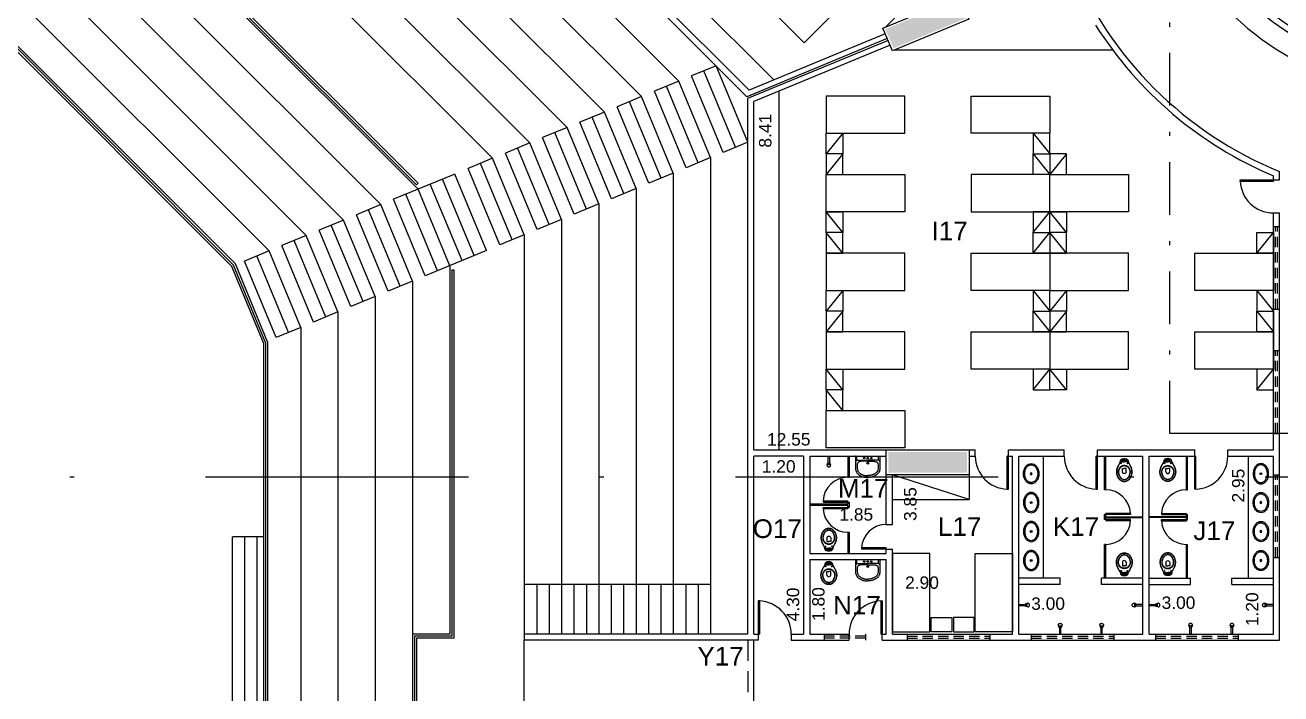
# Model space of a CAD drawing. Extents: x 652 to 872, y -56 to 210.
# Drawn here: x 798.1 to 828.44, y 135.78 to 151.94 of the extents above; entities that cross this region are included whole.
import ezdxf

# ---------------------------------------------------------------- set-up
doc = ezdxf.new("R2010")
doc.units = 0
doc.header["$LTSCALE"] = 2
doc.header["$PDMODE"] = 3
doc.linetypes.add('DASHDOT2', pattern=[12.7, 6.35, -3.175, 0, -3.175])
doc.linetypes.add('HIDDEN', pattern=[0.375, 0.25, -0.125])
doc.layers.get('0').update_dxf_attribs({"linetype": 'CONTINUOUS'})
doc.layers.get('DEFPOINTS').update_dxf_attribs({"linetype": 'CONTINUOUS'})
for name, color, linetype in [('ARQUIBANCADA-ARY', 2, 'CONTINUOUS'), ('DIVISÓRIAS-ARY', 2, 'CONTINUOUS'), ('ESQUADRIA-ALTA-ARY', 7, 'HIDDEN'), ('ESQUADRIA-ARY', 2, 'CONTINUOUS'), ('HACHURAS-ARY', 9, 'CONTINUOUS'), ('INDIC-CORTE-TBS', 4, 'DASHDOT2'), ('L_DECA', 7, 'CONTINUOUS'), ('MOBILIÁRIO-ARY', 7, 'CONTINUOUS'), ('PAREDE-ALTA-ARY', 1, 'CONTINUOUS'), ('PAREDE-BAIXA-ARY', 2, 'CONTINUOUS'), ('PEÇAS-SANIT-ARY', 7, 'CONTINUOUS'), ('PILARES-PRINC-ARY', 5, 'CONTINUOUS'), ('PROJ-COBERTURA-ARY', 7, 'DASHDOT2'), ('RAMPA-INT-ARY', 7, 'CONTINUOUS'), ('RAMPA-PROJ-ARY', 7, 'HIDDEN'), ('TEXTO-PB-COR-ARY', 12, 'CONTINUOUS'), ('TEXTO-PB-COTAS-ARY', 12, 'CONTINUOUS')]:
    doc.layers.add(name, color=color, linetype=linetype)
doc.styles.add('ARIAL', font='arial.ttf', dxfattribs={"height": 0.5})
doc.styles.add('SEM_ESCALA', font='arial.ttf')
doc.dimstyles.new('DIMTIC100-ARY', dxfattribs={"dimtxt": 0.3, "dimasz": 0.12, "dimexe": 0.1, "dimexo": 0.15, "dimgap": 0.1, "dimtad": 1, "dimjust": 1, "dimtoh": 1, "dimrnd": 0.01, "dimzin": 0, "dimdsep": 46, "dimtxsty": 'SEM_ESCALA', "dimblk1": 'NONE', "dimblk2": 'NONE', "dimsah": 1, "dimcen": -0.1, "dimdle": 0.06, "dimse1": 1, "dimse2": 1, "dimsd1": 1, "dimsd2": 1, "dimclrd": 1, "dimclre": 1, "dimclrt": 2, "dimadec": 0, "dimazin": 0, "dimtfac": 1, "dimtix": 1, "dimtmove": 2, "dimatfit": 3, "dimldrblk": 'NONE', "dimfxl": 1, "dimtolj": 1, "dimtzin": 0, "dimarcsym": 0})

# ---------------------------------------------------------------- blocks, each defined once
blk = doc.blocks.new('DUO04')
at = {"layer": 'L_DECA'}
blk.add_line((-27.8, 0), (27.8, 0), dxfattribs=at)
at = {"layer": 'L_DECA', "color": 1}
for p, q in [((-26.5, -9.9), (-26.5, 0)), ((26.5, -9.9), (26.5, 0)), ((-26.5, -9.9), (0, -9.9)), ((26.5, -9.9), (0, -9.9))]:
    blk.add_line(p, q, dxfattribs=at)
at = {"layer": 'L_DECA', "color": 7}
for points in [[(-27.8, 0), (-27.8, 0), (-28.5, -0.1), (-29.1, -0.3), (-29.4, -0.8), (-29.5, -1.4), (-29.5, -23.9)], [(27.8, 0), (27.8, 0), (28.5, -0.1), (29.1, -0.3), (29.4, -0.8), (29.5, -1.4), (29.5, -23.9)], [(-29.5, -23.9), (-29.5, -29.7), (-29.5, -29.7), (-29.4, -32.1), (-28.9, -34.4), (-28.2, -36.5), (-27.2, -38.6), (-26.1, -40.5), (-24.7, -42.2), (-23.1, -43.8), (-21.3, -45.2), (-21.3, -45.2), (-20.2, -45.9), (-19.1, -46.6), (-18, -47.2), (-16.9, -47.9), (-15.7, -48.4), (-14.5, -49), (-13.3, -49.4), (-12.1, -49.9), (-10.8, -50.3), (-9.5, -50.5), (-8.2, -50.9), (-6.7, -51.1), (-4.8, -51.4), (-2.9, -51.5), (-1.4, -51.5), (0, -51.5)], [(29.5, -23.9), (29.5, -29.7), (29.5, -29.7), (29.4, -32.1), (28.9, -34.4), (28.2, -36.5), (27.2, -38.6), (26.1, -40.5), (24.7, -42.2), (23.1, -43.8), (21.3, -45.2), (21.3, -45.2), (20.2, -45.9), (19.1, -46.6), (18, -47.2), (16.9, -47.9), (15.7, -48.4), (14.5, -49), (13.3, -49.4), (12.1, -49.9), (10.8, -50.3), (9.5, -50.5), (8.2, -50.9), (6.7, -51.1), (4.8, -51.4), (2.9, -51.5), (1.4, -51.5), (0, -51.5)]]:
    blk.add_lwpolyline(points, dxfattribs=at)
at = {"layer": 'L_DECA', "color": 1}
for points in [[(-26.5, -9.9), (-26.9, -10), (-27.5, -10.1), (-28, -10.6), (-28.4, -11.2), (-28.7, -11.9), (-29, -12.7), (-29.2, -13.7), (-29.4, -15), (-29.5, -16.8)], [(0, -12.4), (0, -12.4), (-0.8, -12.4), (-1.4, -12.4), (-1.1, -12.4), (-1.8, -12.4), (-2.5, -12.4), (-3.3, -12.4), (-3.9, -12.4), (-4.7, -12.4), (-7.9, -12.4), (-8.6, -12.4), (-9.3, -12.4), (-10, -12.4), (-10.7, -12.4), (-11.4, -12.4), (-12, -12.4), (-12.7, -12.4), (-12.7, -12.4), (-13.7, -12.4), (-14.7, -12.5), (-15.8, -12.6), (-16.8, -12.8), (-17.8, -13), (-18.8, -13.2), (-19.8, -13.5), (-20.8, -13.7), (-20.8, -13.7), (-21.7, -14.1), (-22.6, -14.7), (-23.3, -15.4), (-23.9, -16.1), (-24.5, -17), (-24.8, -18), (-25.1, -19), (-25.2, -20), (-25.2, -20), (-25.2, -21.8), (-25.2, -23.1), (-25.2, -23.9)], [(-25.2, -23.9), (-25.2, -27.3), (-25.2, -29.6), (-25.2, -29.6), (-25, -31.4), (-24.8, -33.1), (-24.2, -34.8), (-23.5, -36.3), (-22.6, -37.8), (-21.6, -39.1), (-20.4, -40.4), (-19.1, -41.4), (-19.1, -41.4), (-18.1, -42.1), (-17.1, -42.7), (-16.2, -43.3), (-15.2, -43.9), (-14.1, -44.4), (-13, -44.8), (-11.9, -45.3), (-10.8, -45.7), (-9.7, -46.1), (-8.6, -46.4), (-6.7, -46.8), (-5.2, -47), (-3.3, -47.2), (-2.1, -47.2), (-1, -47.2), (0, -47.2)], [(0, -12.4), (0, -12.4), (0.8, -12.4), (1.4, -12.4), (1.1, -12.4), (1.8, -12.4), (2.5, -12.4), (3.3, -12.4), (3.9, -12.4), (4.7, -12.4), (7.9, -12.4), (8.6, -12.4), (9.3, -12.4), (10, -12.4), (10.7, -12.4), (11.4, -12.4), (12, -12.4), (12.7, -12.4), (12.7, -12.4), (13.7, -12.4), (14.7, -12.5), (15.8, -12.6), (16.8, -12.8), (17.8, -13), (18.8, -13.2), (19.8, -13.5), (20.8, -13.7), (20.8, -13.7), (21.7, -14.1), (22.6, -14.7), (23.3, -15.4), (23.9, -16.1), (24.5, -17), (24.8, -18), (25.1, -19), (25.2, -20), (25.2, -20), (25.2, -21.8), (25.2, -23.1), (25.2, -23.9)], [(25.2, -23.9), (25.2, -27.3), (25.2, -29.6), (25.2, -29.6), (25, -31.4), (24.8, -33.1), (24.2, -34.8), (23.5, -36.3), (22.6, -37.8), (21.6, -39.1), (20.4, -40.4), (19.1, -41.4), (19.1, -41.4), (18.1, -42.1), (17.1, -42.7), (16.2, -43.3), (15.2, -43.9), (14.1, -44.4), (13, -44.8), (11.9, -45.3), (10.8, -45.7), (9.7, -46.1), (8.6, -46.4), (6.7, -46.8), (5.2, -47), (3.3, -47.2), (2.1, -47.2), (1, -47.2), (0, -47.2)], [(26.5, -9.9), (26.9, -10), (27.5, -10.1), (28, -10.6), (28.4, -11.2), (28.7, -11.9), (29, -12.7), (29.2, -13.7), (29.4, -15), (29.5, -16.8)]]:
    blk.add_lwpolyline(points, dxfattribs=at)
for centre, radius in [((-8.5, -4.9), 1.75), ((0, -17), 2.25), ((0, -4.9), 1.75), ((0, -17), 0.981), ((8.5, -4.9), 1.75)]:
    blk.add_circle(centre, radius, dxfattribs=at)
blk = doc.blocks.new('CUB01')
at = {"layer": 'L_DECA'}
blk.add_lwpolyline([(-24.5, -18.7, 0.124977), (-22.8, -25.6, 0.105809), (-17.3, -31.9, 0.086634), (-9.6, -35.9, 0.076682), (0, -37.4, 0.076682), (9.6, -35.9, 0.086634), (17.3, -31.9, 0.105809), (22.8, -25.6, 0.124977), (24.5, -18.7, 0.124977), (22.8, -11.8, 0.105809), (17.3, -5.5, 0.086634), (9.6, -1.5, 0.076682), (0, 0, 0.076682), (-9.6, -1.5, 0.086634), (-17.3, -5.5, 0.105809), (-22.8, -11.8, 0.124977)], format="xyb", close=True, dxfattribs=at)
at = {"layer": 'L_DECA', "color": 1}
blk.add_lwpolyline([(0.1, -2.9, 0.074123), (-8.3, -4.1, 0.084852), (-15, -7.5, 0.106323), (-19.8, -12.9, 0.128843), (-21.3, -18.6, 0.128843), (-19.8, -24.4, 0.106323), (-15, -29.8, 0.084852), (-8.3, -33.1, 0.074123), (0.1, -34.4, 0.074123), (8.6, -33.1, 0.084852), (15.3, -29.8, 0.106323), (20, -24.4, 0.128843), (21.5, -18.6, 0.128843), (20, -12.9, 0.106323), (15.3, -7.5, 0.084852), (8.6, -4.1, 0.074123)], format="xyb", close=True, dxfattribs=at)
for radius in [2.25, 1.06]:
    blk.add_circle((0.1, -18.7), radius, dxfattribs=at)
blk = doc.blocks.new('CHUVEIRO')
at = {"layer": 'PEÇAS-SANIT-ARY'}
for p, q in [((-0.029, 0.168), (-0.043, 0.208)), ((-0.015, 0.17), (0.015, 0.17)), ((-0.015, 0), (-0.015, 0.17)), ((0.015, 0), (-0.015, 0)), ((0.015, 0.17), (0.015, 0)), ((0.043, 0.207), (0.03, 0.175))]:
    blk.add_line(p, q, dxfattribs=at)
for points in [[(0.045, 0.22, 0.109452), (0.042, 0.235, 0.102376), (0.032, 0.248, 0.093737), (0.017, 0.257, 0.088426), (0, 0.26, 0.088426), (-0.017, 0.257, 0.093737), (-0.032, 0.248, 0.102376), (-0.042, 0.235, 0.109452), (-0.045, 0.22, 0.085068), (-0.043, 0.208, 0.102376)], [(0.015, 0.153, 0.061293), (0.021, 0.157, 0.104065), (0.028, 0.166, 0.115836), (0.03, 0.175, 0.115836), (0.028, 0.184, 0.104065), (0.021, 0.193, 0.09084), (0.012, 0.198, 0.083285), (0, 0.2, 0.083285), (-0.012, 0.198, 0.09084), (-0.021, 0.193, 0.104065), (-0.028, 0.184, 0.115836), (-0.03, 0.175, 0.115836), (-0.028, 0.166, 0.104065), (-0.021, 0.157, 0.061293), (-0.015, 0.153, 0.083285)], [(0.043, 0.207, 0.093692), (0.045, 0.22, 0.109452)]]:
    blk.add_lwpolyline(points, format="xyb", dxfattribs=at)
blk = doc.blocks.new('RAV10')
at = {"layer": 'L_DECA'}
blk.add_lwpolyline([(4.6, -12.9), (8.2, -12.9), (8.2, -12.9), (8.7, -13), (9.2, -13.2), (9.6, -13.5), (9.9, -14), (10.1, -14.3), (10.1, -14.3), (10.1, -14.3), (10.1, -14.3), (10.1, -14.3), (10.1, -14.3), (12.2, -18), (12.2, -18), (12.5, -18.6), (12.8, -19.1), (13.1, -19.6), (13.3, -20.1), (13.3, -20.1), (13.6, -20.6), (13.9, -21.1), (14.2, -21.5), (14.5, -22.1), (14.7, -22.6), (15, -23.1), (15.3, -23.6), (15.5, -24.1), (15.5, -24.1), (15.9, -24.8), (16.3, -25.6), (16.6, -26.3), (16.9, -27), (17.2, -27.8), (17.5, -28.6), (17.8, -29.4), (18, -30.2), (18, -30.2), (18.3, -31.4), (18.6, -32.6), (18.8, -33.9), (19, -35.2), (19.1, -36.4), (19.1, -37.7), (19.1, -39), (19, -40.3), (19, -40.3), (18.8, -41.6), (18.6, -42.9), (18.2, -44.2), (17.9, -45.5), (17.4, -46.8), (16.9, -48), (16.4, -49.3), (15.8, -50.4), (15.8, -50.4), (15.2, -51.4), (14.6, -52.3), (13.9, -53.1), (13.3, -53.9), (12.5, -54.8), (11.7, -55.5), (10.9, -56.3), (10.1, -57), (10.1, -57), (9, -57.8), (7.9, -58.5), (6.6, -59.1), (5.4, -59.6), (4.1, -60), (2.8, -60.3), (1.4, -60.4), (0, -60.5), (0, -60.5), (-1.4, -60.4), (-2.7, -60.3), (-4, -60), (-5.3, -59.6), (-6.6, -59.1), (-7.8, -58.5), (-9, -57.8), (-10.1, -57), (-10.1, -57), (-10.9, -56.3), (-11.7, -55.5), (-12.5, -54.8), (-13.2, -53.9), (-13.9, -53.1), (-14.5, -52.3), (-15.1, -51.4), (-15.7, -50.4), (-15.7, -50.4), (-16.3, -49.3), (-16.9, -48), (-17.4, -46.8), (-17.8, -45.5), (-18.2, -44.2), (-18.5, -42.9), (-18.7, -41.6), (-19, -40.3), (-19, -40.3), (-19, -39), (-19, -37.7), (-19, -36.4), (-18.9, -35.2), (-18.7, -33.9), (-18.5, -32.6), (-18.2, -31.4), (-17.9, -30.2), (-17.9, -30.2), (-17.7, -29.4), (-17.4, -28.6), (-17.1, -27.8), (-16.9, -27), (-16.6, -26.3), (-16.2, -25.6), (-15.8, -24.8), (-15.5, -24.1), (-15.5, -24.1), (-15.2, -23.6), (-15, -23.1), (-14.7, -22.6), (-14.4, -22.1), (-14.2, -21.5), (-13.9, -21.1), (-13.6, -20.6), (-13.3, -20.1), (-13.3, -20.1), (-13.1, -19.6), (-12.8, -19.1), (-12.4, -18.6), (-12.1, -18), (-10.1, -14.3), (-10.1, -14.3), (-10.1, -14.3), (-10.1, -14.3), (-10.1, -14.3), (-10.1, -14.3), (-9.8, -14), (-9.8, -14), (-9.6, -13.5), (-9.1, -13.2), (-8.6, -13), (-8.1, -12.9), (-4.5, -12.9)], dxfattribs=at)
at = {"layer": 'L_DECA', "color": 1}
for points in [[(12.2, -18), (13.3, -20.1), (13.3, -20.1), (13.6, -20.6), (13.8, -21.1), (14.1, -21.5), (14.3, -22.1), (14.5, -22.6), (14.7, -23.1), (15, -23.6), (15.2, -24.1), (15.2, -24.1), (15.5, -24.8), (15.9, -25.6), (16.2, -26.3), (16.6, -27.1), (16.9, -27.8), (17.1, -28.5), (17.4, -29.4), (17.6, -30.2), (17.6, -30.2), (17.9, -31.4), (18.1, -32.6), (18.3, -33.9), (18.5, -35.2), (18.5, -36.4), (18.5, -37.7), (18.5, -39), (18.4, -40.3), (18.4, -40.3), (18.2, -41.6), (17.9, -42.9), (17.6, -44.2), (17.2, -45.5), (16.7, -46.8), (16.2, -48), (15.6, -49.3), (15, -50.4), (15, -50.4), (14.4, -51.2), (13.9, -52), (13.3, -52.8), (12.8, -53.5), (12.2, -54.2), (11.5, -54.9), (10.9, -55.5), (10.1, -56.2), (10.1, -56.2), (9, -57.1), (7.9, -57.8), (6.6, -58.4), (5.4, -58.9), (4.1, -59.3), (2.8, -59.6), (1.4, -59.8), (0, -59.8), (0, -59.8), (-1.4, -59.8), (-2.7, -59.6), (-4.1, -59.3), (-5.3, -58.9), (-6.6, -58.4), (-7.8, -57.8), (-9, -57.1), (-10.1, -56.2), (-10.1, -56.2), (-10.8, -55.5), (-11.5, -54.9), (-12.1, -54.2), (-12.7, -53.5), (-13.3, -52.8), (-13.9, -52), (-14.4, -51.2), (-14.9, -50.4), (-14.9, -50.4), (-15.5, -49.3), (-16.1, -48), (-16.6, -46.8), (-17.1, -45.5), (-17.5, -44.2), (-17.9, -42.9), (-18.1, -41.6), (-18.3, -40.3), (-18.3, -40.3), (-18.4, -39.1), (-18.5, -37.7), (-18.5, -36.4), (-18.4, -35.2), (-18.2, -33.9), (-18, -32.6), (-17.8, -31.4), (-17.5, -30.2), (-17.5, -30.2), (-17.3, -29.4), (-17, -28.6), (-16.8, -27.8), (-16.5, -27.1), (-16.2, -26.3), (-15.8, -25.6), (-15.5, -24.8), (-15.2, -24.1), (-15.2, -24.1), (-15, -23.6), (-14.7, -23.1), (-14.5, -22.6), (-14.2, -22.1), (-14, -21.5), (-13.7, -21.1), (-13.5, -20.6), (-13.2, -20.1), (-12.1, -18)], [(-12.9, -30.2), (-12.9, -30.2), (-12.4, -29.3), (-11.9, -28.4), (-11.2, -27.7), (-10.6, -26.9), (-9.9, -26.2), (-9.2, -25.6), (-8.4, -25), (-7.5, -24.4), (-6.7, -23.9), (-5.8, -23.5), (-4.9, -23.1), (-3.9, -22.8), (-3, -22.6), (-2, -22.4), (-1, -22.3), (0, -22.2), (0, -22.2), (1, -22.3), (2, -22.4), (3, -22.6), (4, -22.8), (5, -23.1), (5.8, -23.5), (6.8, -23.9), (7.6, -24.4), (8.5, -25), (9.3, -25.6), (10, -26.2), (10.6, -26.9), (11.3, -27.7), (12, -28.4), (12.5, -29.3), (13, -30.2), (13, -30.2), (13.6, -31.3), (14, -32.6), (14.3, -33.8), (14.6, -35.1), (14.7, -36.4), (14.7, -37.7), (14.7, -39), (14.4, -40.3), (14.4, -40.3), (14.2, -41.6), (13.8, -42.9), (13.4, -44.2), (12.9, -45.5), (12.4, -46.8), (11.7, -48), (11.1, -49.3), (10.4, -50.4), (10.4, -50.4), (9.4, -51.7), (8.4, -52.8), (7.2, -53.8), (5.9, -54.6), (4.5, -55.2), (3.1, -55.8), (1.5, -56.1), (0, -56.2), (0, -56.2), (-1.5, -56.1), (-3.1, -55.8), (-4.4, -55.2), (-5.8, -54.6), (-7.1, -53.8), (-8.3, -52.8), (-9.3, -51.7), (-10.3, -50.4), (-10.3, -50.4), (-11, -49.3), (-11.7, -48), (-12.3, -46.8), (-12.8, -45.5), (-13.3, -44.2), (-13.7, -42.9), (-14.1, -41.6), (-14.4, -40.3), (-14.4, -40.3), (-14.6, -39), (-14.7, -37.7), (-14.6, -36.4), (-14.5, -35.1), (-14.2, -33.8), (-13.9, -32.6), (-13.5, -31.3), (-12.9, -30.2)], [(-12, -30.2), (-12, -30.2), (-11.5, -29.4), (-11, -28.6), (-10.4, -27.9), (-9.8, -27.2), (-9.1, -26.7), (-8.5, -26.1), (-7.7, -25.5), (-6.9, -25), (-6.1, -24.6), (-5.3, -24.2), (-4.5, -23.9), (-3.6, -23.6), (-2.8, -23.4), (-1.8, -23.2), (-0.9, -23.2), (0, -23.1), (0, -23.1), (0.9, -23.2), (1.9, -23.2), (2.8, -23.4), (3.6, -23.6), (4.5, -23.9), (5.4, -24.2), (6.2, -24.6), (7, -25), (7.7, -25.5), (8.5, -26.1), (9.2, -26.7), (9.8, -27.2), (10.4, -27.9), (11, -28.6), (11.5, -29.4), (12, -30.2), (12, -30.2), (12.7, -31.3), (13.2, -32.6), (13.6, -33.8), (13.9, -35), (14.1, -36.4), (14.1, -37.7), (14.1, -39), (13.9, -40.3), (13.9, -40.3), (13.6, -41.7), (13.2, -43), (12.8, -44.3), (12.3, -45.5), (11.7, -46.9), (11.1, -48.1), (10.4, -49.3), (9.6, -50.4), (9.6, -50.4), (8.8, -51.6), (7.8, -52.6), (6.7, -53.5), (5.5, -54.2), (4.2, -54.8), (2.8, -55.3), (1.5, -55.5), (0, -55.7), (0, -55.7), (-1.5, -55.5), (-2.8, -55.3), (-4.2, -54.8), (-5.4, -54.2), (-6.6, -53.5), (-7.7, -52.6), (-8.7, -51.6), (-9.6, -50.4), (-9.6, -50.4), (-10.3, -49.3), (-11, -48.1), (-11.7, -46.9), (-12.2, -45.5), (-12.7, -44.3), (-13.1, -43), (-13.5, -41.7), (-13.8, -40.3), (-13.8, -40.3), (-14, -39), (-14.1, -37.7), (-14, -36.4), (-13.9, -35), (-13.6, -33.8), (-13.2, -32.6), (-12.7, -31.3), (-12, -30.2)], [(-7.7, -9.4), (-8.1, -10.1), (-8.5, -10.8), (-8.6, -11.4), (-8.8, -12.2), (-8.8, -13.1)], [(-5.1, -12.9), (-5.1, -9.7), (-5.1, -7.8), (-5.1, -7.8), (-5.2, -7.6), (-5.3, -7.5), (-5.5, -7.4), (-5.9, -7.6), (-5.9, -7.6), (-6.4, -8), (-7.1, -8.6), (-7.7, -9.4)], [(5.1, -9.3), (5, -8.9), (4.6, -8.3), (3.9, -7.8), (3.1, -7.7), (0, -7.7), (-3.1, -7.7), (-3.1, -7.7), (-3.9, -7.8), (-4.5, -8.3), (-5, -8.9), (-5.1, -9.7)], [(4.6, -12.9), (4.6, -12.9), (4.2, -12.9), (3.9, -12.6), (3.6, -12.4), (3.6, -12), (3.6, -10.7), (3.6, -10.7), (3.6, -10.5), (3.6, -10.4), (3.7, -10.2), (3.9, -10.1), (3.9, -10.1), (3.9, -9.9), (3.9, -9.7), (3.8, -9.5), (3.6, -9.4), (0, -9.4), (-3.5, -9.4), (-3.5, -9.4), (-3.7, -9.5), (-3.9, -9.7), (-3.9, -9.9), (-3.8, -10.1), (-3.8, -10.1), (-3.6, -10.2), (-3.6, -10.4), (-3.5, -10.5), (-3.5, -10.7), (-3.5, -12), (-3.5, -12), (-3.6, -12.4), (-3.8, -12.6), (-4.1, -12.9), (-4.5, -12.9)], [(-4.5, -37), (-4.5, -29), (0, -29)], [(3.7, -10.3), (0, -10.3), (-3.6, -10.3)], [(4.6, -37), (4.6, -29), (0, -29)], [(5.1, -12.9), (5.1, -9.7), (5.1, -7.8), (5.1, -7.8), (5.2, -7.6), (5.3, -7.5), (5.5, -7.4), (5.9, -7.6), (5.9, -7.6), (6.4, -8), (7.1, -8.6), (7.7, -9.4)], [(7.7, -9.4), (8.1, -10.1), (8.5, -10.8), (8.6, -11.4), (8.8, -12.2), (8.8, -13.1)]]:
    blk.add_lwpolyline(points, dxfattribs=at)
at = {"layer": 'L_DECA', "color": 7}
for points in [[(10.1, -14.3), (10.1, -14.3), (10.1, -14.3), (10.1, -14.3), (10.1, -14.3), (10.1, -14.3), (9.6, -11.3), (9.6, -11.3), (9.3, -10.2), (8.9, -9.3), (8.3, -8.5), (7.7, -7.7), (6.9, -7), (6.1, -6.5), (5.1, -6.2), (4.1, -5.9), (4.1, -5.9), (3.6, -5.8), (3.1, -5.7), (2.6, -5.6), (2, -5.6), (1.5, -5.6), (1, -5.5), (0.5, -5.5), (0, -5.5), (0, -5.5), (-0.5, -5.5), (-1, -5.5), (-1.5, -5.6), (-2, -5.6), (-2.5, -5.6), (-3, -5.7), (-3.5, -5.8), (-4, -5.9), (-4, -5.9), (-5, -6.2), (-6, -6.5), (-6.9, -7), (-7.6, -7.7), (-8.2, -8.5), (-8.8, -9.3), (-9.3, -10.2), (-9.6, -11.3), (-10, -14.3), (-10, -14.3), (-10, -14.3), (-10, -14.3), (-10, -14.3), (-10.1, -14.3)], [(-4.5, -12.9), (0, -12.9)], [(4.6, -12.9), (0, -12.9)]]:
    blk.add_lwpolyline(points, dxfattribs=at)
at = {"layer": 'L_DECA', "color": 1}
for centre in [(-7.6, -17), (7.6, -17)]:
    blk.add_circle(centre, 0.672, dxfattribs=at)
blk.add_arc((0, -37), 4.56, 180, 0, dxfattribs=at)
blk = doc.blocks.new('*D142')
at = {"layer": 'DEFPOINTS', "color": 0, "linetype": 'ByBlock', "ltscale": 0.5}
for p in [(828.407, 138.808), (828.407, 138.427), (830.907, 138.427)]:
    blk.add_point(p, dxfattribs=at)
at = {"color": 2, "linetype": 'ByBlock', "ltscale": 0.5, "insert": (830.195, 139.061), "char_height": 0.3, "attachment_point": 5, "style": 'SEM_ESCALA'}
blk.add_mtext('\\A1;2.50', dxfattribs=at)
blk = doc.blocks.new('_NONE')
at = {"color": 0, "linetype": 'ByBlock', "ltscale": 0.5}
blk.add_circle((0, 0), 0.25, dxfattribs=at)
blk = doc.blocks.new('*D148')
at = {"layer": 'DEFPOINTS', "color": 0, "linetype": 'ByBlock', "ltscale": 0.5}
for p in [(827.859, 137.077), (828.407, 137.077), (828.407, 132.077)]:
    blk.add_point(p, dxfattribs=at)
at = {"color": 2, "linetype": 'ByBlock', "ltscale": 0.5, "insert": (827.606, 132.786), "char_height": 0.3, "attachment_point": 5, "rotation": 90, "style": 'SEM_ESCALA'}
blk.add_mtext('\\A1;5.00', dxfattribs=at)
blk = doc.blocks.new('*D162')
at = {"layer": 'DEFPOINTS', "color": 0, "linetype": 'ByBlock', "ltscale": 0.5}
for p in [(815.707, 141.527), (816.907, 141.527), (816.907, 141.023)]:
    blk.add_point(p, dxfattribs=at)
at = {"color": 2, "linetype": 'ByBlock', "ltscale": 0.5, "insert": (816.307, 141.276), "char_height": 0.3, "attachment_point": 5, "style": 'SEM_ESCALA'}
blk.add_mtext('\\A1;1.20', dxfattribs=at)
blk = doc.blocks.new('*D163')
at = {"layer": 'DEFPOINTS', "color": 0, "linetype": 'ByBlock', "ltscale": 0.5}
for p in [(816.907, 141.527), (816.907, 141.527), (816.907, 137.227)]:
    blk.add_point(p, dxfattribs=at)
at = {"color": 2, "linetype": 'ByBlock', "ltscale": 0.5, "insert": (816.654, 137.942), "char_height": 0.3, "attachment_point": 5, "rotation": 90, "style": 'SEM_ESCALA'}
blk.add_mtext('\\A1;4.30', dxfattribs=at)
blk = doc.blocks.new('*D164')
at = {"layer": 'DEFPOINTS', "color": 0, "linetype": 'ByBlock', "ltscale": 0.5}
for p in [(817.057, 139.027), (817.522, 139.027), (817.057, 137.227)]:
    blk.add_point(p, dxfattribs=at)
at = {"color": 2, "linetype": 'ByBlock', "ltscale": 0.5, "insert": (817.268, 137.952), "char_height": 0.3, "attachment_point": 5, "rotation": 90, "style": 'SEM_ESCALA'}
blk.add_mtext('\\A1;1.80', dxfattribs=at)
blk = doc.blocks.new('*D165')
at = {"layer": 'DEFPOINTS', "color": 0, "linetype": 'ByBlock', "ltscale": 0.5}
for p in [(817.057, 139.877), (817.057, 139.862), (818.907, 139.877)]:
    blk.add_point(p, dxfattribs=at)
at = {"color": 2, "linetype": 'ByBlock', "ltscale": 0.5, "insert": (818.181, 140.115), "char_height": 0.3, "attachment_point": 5, "style": 'SEM_ESCALA'}
blk.add_mtext('\\A1;1.85', dxfattribs=at)
blk = doc.blocks.new('*D166')
at = {"layer": 'DEFPOINTS', "color": 0, "linetype": 'ByBlock', "ltscale": 0.5}
for p in [(819.057, 139.877), (821.957, 139.877), (821.957, 138.215)]:
    blk.add_point(p, dxfattribs=at)
at = {"color": 2, "linetype": 'ByBlock', "ltscale": 0.5, "insert": (819.769, 138.468), "char_height": 0.3, "attachment_point": 5, "style": 'SEM_ESCALA'}
blk.add_mtext('\\A1;2.90', dxfattribs=at)
blk = doc.blocks.new('*D167')
at = {"layer": 'DEFPOINTS', "color": 0, "linetype": 'ByBlock', "ltscale": 0.5}
for p in [(820.907, 141.077), (819.74, 137.227), (821.957, 137.227)]:
    blk.add_point(p, dxfattribs=at)
at = {"color": 2, "linetype": 'ByBlock', "ltscale": 0.5, "insert": (819.487, 140.367), "char_height": 0.3, "attachment_point": 5, "rotation": 90, "style": 'SEM_ESCALA'}
blk.add_mtext('\\A1;3.85', dxfattribs=at)
blk = doc.blocks.new('*D168')
at = {"layer": 'DEFPOINTS', "color": 0, "linetype": 'ByBlock', "ltscale": 0.5}
for p in [(825.107, 137.708), (822.107, 137.227), (825.107, 137.227)]:
    blk.add_point(p, dxfattribs=at)
at = {"color": 2, "linetype": 'ByBlock', "ltscale": 0.5, "insert": (822.816, 137.961), "char_height": 0.3, "attachment_point": 5, "style": 'SEM_ESCALA'}
blk.add_mtext('\\A1;3.00', dxfattribs=at)
blk = doc.blocks.new('*D169')
at = {"layer": 'DEFPOINTS', "color": 0, "linetype": 'ByBlock', "ltscale": 0.5}
for p in [(828.257, 137.867), (825.257, 137.227), (828.257, 137.227)]:
    blk.add_point(p, dxfattribs=at)
at = {"color": 2, "linetype": 'ByBlock', "ltscale": 0.5, "insert": (825.966, 137.983), "char_height": 0.3, "attachment_point": 5, "style": 'SEM_ESCALA'}
blk.add_mtext('\\A1;3.00', dxfattribs=at)
blk = doc.blocks.new('*D170')
at = {"layer": 'DEFPOINTS', "color": 0, "linetype": 'ByBlock', "ltscale": 0.5}
for p in [(827.157, 141.527), (827.257, 138.577), (827.665, 138.577)]:
    blk.add_point(p, dxfattribs=at)
at = {"color": 2, "linetype": 'ByBlock', "ltscale": 0.5, "insert": (827.411, 140.814), "char_height": 0.3, "attachment_point": 5, "rotation": 90, "style": 'SEM_ESCALA'}
blk.add_mtext('\\A1;2.95', dxfattribs=at)
blk = doc.blocks.new('*D171')
at = {"layer": 'DEFPOINTS', "color": 0, "linetype": 'ByBlock', "ltscale": 0.5}
for p in [(827.257, 138.427), (828, 137.227), (828.257, 137.227)]:
    blk.add_point(p, dxfattribs=at)
at = {"color": 2, "linetype": 'ByBlock', "ltscale": 0.5, "insert": (827.747, 137.827), "char_height": 0.3, "attachment_point": 5, "rotation": 90, "style": 'SEM_ESCALA'}
blk.add_mtext('\\A1;1.20', dxfattribs=at)
blk = doc.blocks.new('*D172')
at = {"layer": 'DEFPOINTS', "color": 0, "linetype": 'ByBlock', "ltscale": 0.5}
for p in [(815.707, 141.677), (828.257, 141.677), (828.257, 141.677)]:
    blk.add_point(p, dxfattribs=at)
at = {"color": 2, "linetype": 'ByBlock', "ltscale": 0.5, "insert": (816.55, 141.93), "char_height": 0.3, "attachment_point": 5, "style": 'SEM_ESCALA'}
blk.add_mtext('\\A1;12.55', dxfattribs=at)
blk = doc.blocks.new('*D173')
at = {"layer": 'DEFPOINTS', "color": 0, "linetype": 'ByBlock', "ltscale": 0.5}
for p in [(815.707, 150.092), (815.707, 141.677), (816.236, 141.677)]:
    blk.add_point(p, dxfattribs=at)
at = {"color": 2, "linetype": 'ByBlock', "ltscale": 0.5, "insert": (815.983, 149.388), "char_height": 0.3, "attachment_point": 5, "rotation": 90, "style": 'SEM_ESCALA'}
blk.add_mtext('\\A1;8.41', dxfattribs=at)

msp = doc.modelspace()

# ---------------------------------------------------------------- hatches: boundary and pattern name
at = {"layer": 'HACHURAS-ARY', "ltscale": 0.5}
for points in [[(820.836, 152.108), (820.644, 152.57), (818.889, 151.843), (819.08, 151.381)], [(820.857, 141.627), (818.957, 141.627), (818.957, 141.127), (820.857, 141.127)]]:
    msp.add_hatch(color=256, dxfattribs=at).paths.add_polyline_path(points)

# ---------------------------------------------------------------- linework, layer by layer
at = {"layer": 'ARQUIBANCADA-ARY'}
for p, q in [((790.513, 162.512), (805.795, 147.23)), ((790.141, 161.612), (804.895, 146.858)), ((789.768, 160.712), (803.995, 146.485)), ((789.395, 159.812), (803.095, 146.112)), ((805.756, 158.725), (813.895, 150.586)), ((805.119, 158.089), (812.995, 150.213)), ((804.483, 157.452), (812.095, 149.84)), ((803.846, 156.816), (811.195, 149.467)), ((803.21, 156.179), (810.295, 149.094)), ((802.574, 155.543), (809.395, 148.722)), ((801.301, 154.27), (807.595, 147.976)), ((800.664, 153.634), (806.695, 147.603)), ((814.795, 150.958), (814.204, 150.714)), ((815.265, 148.988), (814.499, 150.836)), ((815.56, 149.111), (814.795, 150.958)), ((813.895, 150.586), (813.304, 150.341)), ((814.66, 148.738), (813.895, 150.586)), ((814.969, 148.866), (814.204, 150.714)), ((812.995, 150.213), (812.404, 149.968)), ((813.76, 148.365), (812.995, 150.213)), ((814.069, 148.493), (813.304, 150.341)), ((814.365, 148.615), (813.599, 150.463)), ((813.169, 148.12), (812.404, 149.968)), ((813.465, 148.243), (812.699, 150.09)), ((812.095, 149.84), (811.504, 149.595)), ((812.269, 147.747), (811.504, 149.595)), ((812.565, 147.87), (811.799, 149.718)), ((812.86, 147.992), (812.095, 149.84)), ((811.195, 149.467), (810.604, 149.222)), ((811.665, 147.497), (810.899, 149.345)), ((811.96, 147.619), (811.195, 149.467)), ((810.295, 149.094), (809.704, 148.85)), ((810.765, 147.124), (809.999, 148.972)), ((811.06, 147.247), (810.295, 149.094)), ((811.369, 147.375), (810.604, 149.222)), ((815.56, 149.111), (814.969, 148.866)), ((809.395, 148.722), (808.804, 148.477)), ((810.16, 146.874), (809.395, 148.722)), ((810.469, 147.002), (809.704, 148.85)), ((814.66, 148.738), (814.069, 148.493)), ((814.66, 148.738), (814.66, 137.227)), ((809.569, 146.629), (808.804, 148.477)), ((809.865, 146.751), (809.099, 148.599)), ((813.76, 148.365), (813.169, 148.12)), ((813.76, 148.365), (813.76, 137.227)), ((808.482, 148.343), (807.004, 147.731)), ((808.656, 146.251), (807.89, 148.099)), ((808.951, 146.373), (808.186, 148.221)), ((809.247, 146.496), (808.482, 148.343)), ((808.065, 146.006), (807.299, 147.854)), ((808.36, 146.128), (807.595, 147.976)), ((812.86, 147.992), (812.269, 147.747)), ((812.86, 147.992), (812.86, 137.227)), ((806.695, 147.603), (806.104, 147.358)), ((807.165, 145.633), (806.399, 147.481)), ((807.46, 145.756), (806.695, 147.603)), ((807.769, 145.883), (807.004, 147.731)), ((811.96, 147.619), (811.369, 147.375)), ((811.96, 147.619), (811.96, 137.227)), ((805.795, 147.23), (805.204, 146.986)), ((806.56, 145.383), (805.795, 147.23)), ((806.869, 145.511), (806.104, 147.358)), ((811.06, 147.247), (810.469, 147.002)), ((811.06, 147.247), (811.06, 137.227)), ((804.895, 146.858), (804.304, 146.613)), ((805.66, 145.01), (804.895, 146.858)), ((805.969, 145.138), (805.204, 146.986)), ((806.265, 145.26), (805.499, 147.108)), ((810.16, 146.874), (809.569, 146.629)), ((810.16, 146.874), (810.16, 137.227)), ((805.069, 144.765), (804.304, 146.613)), ((805.365, 144.887), (804.599, 146.735)), ((803.995, 146.485), (803.404, 146.24)), ((804.169, 144.392), (803.404, 146.24)), ((804.465, 144.515), (803.699, 146.362)), ((804.76, 144.637), (803.995, 146.485)), ((809.247, 146.496), (807.769, 145.883)), ((803.86, 144.264), (803.095, 146.112)), ((808.36, 146.128), (808.36, 137.227)), ((807.46, 145.756), (806.869, 145.511)), ((807.46, 145.756), (807.46, 137.227)), ((806.56, 145.383), (805.969, 145.138)), ((806.56, 145.383), (806.56, 123.772)), ((805.66, 145.01), (805.069, 144.765)), ((805.66, 145.01), (805.66, 124.144)), ((804.76, 144.637), (804.169, 144.392)), ((804.76, 144.637), (804.76, 124.517)), ((803.86, 144.264), (803.86, 124.89)), ((814.66, 138.427), (810.16, 138.427)), ((810.46, 138.427), (810.46, 137.227)), ((810.76, 138.427), (810.76, 137.227)), ((811.36, 138.427), (811.36, 137.227)), ((811.66, 138.427), (811.66, 137.227)), ((812.26, 138.427), (812.26, 137.227)), ((812.56, 138.427), (812.56, 137.227)), ((813.16, 138.427), (813.16, 137.227)), ((813.46, 138.427), (813.46, 137.227)), ((814.06, 138.427), (814.06, 137.227)), ((814.36, 138.427), (814.36, 137.227)), ((808.36, 137.227), (807.46, 137.227)), ((807.46, 137.227), (807.46, 131.927)), ((808.41, 137.177), (807.51, 137.177)), ((807.51, 137.177), (807.51, 131.977)), ((808.46, 137.127), (807.56, 137.127)), ((807.56, 137.127), (807.56, 132.027))]:
    msp.add_line(p, q, dxfattribs=at)
at = {"layer": 'ARQUIBANCADA-ARY', "linetype": 'HIDDEN'}
msp.add_line((815.56, 137.077), (815.56, 132.077), dxfattribs=at)
at = {"layer": 'DIVISÓRIAS-ARY'}
for p, q in [((827.458, 148.202), (828.257, 148.202)), ((827.458, 148.172), (827.458, 148.202)), ((827.458, 148.172), (828.257, 148.172)), ((828.257, 148.202), (828.257, 148.172)), ((817.977, 141.527), (817.977, 141.017)), ((818.007, 141.527), (818.007, 141.017)), ((821.827, 140.728), (821.827, 141.527)), ((821.857, 141.527), (821.827, 141.527)), ((821.857, 140.728), (821.857, 141.527)), ((824.007, 141.527), (823.977, 141.527)), ((823.977, 140.728), (823.977, 141.527)), ((824.007, 140.728), (824.007, 141.527)), ((824.177, 140.712), (824.177, 141.527)), ((824.207, 140.712), (824.207, 141.527)), ((826.157, 140.712), (826.157, 141.527)), ((826.187, 140.712), (826.187, 141.527)), ((826.357, 140.728), (826.357, 141.527)), ((826.357, 141.527), (826.387, 141.527)), ((826.387, 140.728), (826.387, 141.527)), ((817.977, 141.017), (818.007, 141.017)), ((821.827, 140.728), (821.857, 140.728)), ((823.977, 140.728), (824.007, 140.728)), ((824.207, 140.712), (824.177, 140.712)), ((826.157, 140.712), (826.187, 140.712)), ((826.387, 140.728), (826.357, 140.728)), ((817.977, 140.367), (817.057, 140.367)), ((817.977, 140.337), (817.057, 140.337)), ((817.378, 140.447), (817.977, 140.447)), ((817.378, 140.447), (817.378, 140.417)), ((817.378, 140.417), (818.007, 140.417)), ((817.378, 140.287), (818.007, 140.287)), ((817.378, 140.257), (817.378, 140.287)), ((817.378, 140.257), (817.977, 140.257)), ((817.977, 140.417), (817.977, 140.447)), ((817.977, 140.417), (817.977, 140.367)), ((817.977, 140.367), (817.977, 140.417)), ((817.977, 140.287), (817.977, 140.337)), ((817.977, 140.337), (817.977, 140.287)), ((817.977, 140.287), (817.977, 140.257)), ((818.007, 140.417), (818.007, 140.287)), ((824.806, 140.112), (824.177, 140.112)), ((824.177, 139.992), (824.177, 140.112)), ((824.806, 139.992), (824.177, 139.992)), ((824.207, 140.112), (824.207, 140.142)), ((824.806, 140.142), (824.207, 140.142)), ((824.207, 140.062), (824.207, 140.112)), ((824.207, 140.062), (825.107, 140.062)), ((824.207, 140.042), (825.107, 140.042)), ((824.207, 139.992), (824.207, 140.042)), ((824.207, 139.992), (824.207, 139.962)), ((824.806, 139.962), (824.207, 139.962)), ((824.806, 140.142), (824.806, 140.112)), ((824.806, 139.962), (824.806, 139.992)), ((826.157, 140.062), (825.257, 140.062)), ((826.157, 140.042), (825.257, 140.042)), ((825.558, 140.142), (826.157, 140.142)), ((825.558, 140.142), (825.558, 140.112)), ((825.558, 140.112), (826.187, 140.112)), ((825.558, 139.962), (825.558, 139.992)), ((825.558, 139.992), (826.187, 139.992)), ((825.558, 139.962), (826.157, 139.962)), ((826.157, 140.112), (826.157, 140.142)), ((826.157, 140.062), (826.157, 140.112)), ((826.157, 139.992), (826.157, 140.042)), ((826.157, 139.992), (826.157, 139.962)), ((826.187, 139.992), (826.187, 140.112)), ((817.977, 139.687), (817.977, 139.177)), ((817.977, 139.687), (818.007, 139.687)), ((818.007, 139.687), (818.007, 139.177)), ((818.308, 139.307), (818.308, 139.277)), ((818.907, 139.307), (818.308, 139.307)), ((818.907, 139.277), (818.308, 139.277)), ((818.907, 139.277), (818.907, 139.307)), ((824.177, 138.577), (824.177, 139.392)), ((824.207, 139.392), (824.177, 139.392)), ((824.207, 138.577), (824.207, 139.392)), ((826.157, 139.392), (826.187, 139.392)), ((826.157, 138.577), (826.157, 139.392)), ((826.187, 138.577), (826.187, 139.392)), ((815.81, 138.027), (815.81, 137.227)), ((815.84, 138.027), (815.81, 138.027)), ((815.84, 138.027), (815.84, 137.227)), ((818.777, 138.027), (818.777, 137.227)), ((818.777, 138.027), (818.807, 138.027)), ((818.807, 138.027), (818.807, 137.227)), ((815.81, 137.227), (815.84, 137.227)), ((818.007, 137.227), (818.007, 137.197)), ((818.807, 137.227), (818.777, 137.227))]:
    msp.add_line(p, q, dxfattribs=at)
at = {"layer": 'DIVISÓRIAS-ARY', "color": 7, "ltscale": 0.5}
for centre, radius, start, end in [((817.977, 140.417), 0.6, 90, 177.134), ((824.207, 140.112), 0.6, 2.866, 90), ((826.157, 140.112), 0.6, 90, 177.134), ((817.977, 140.287), 0.6, 182.866, 270), ((824.207, 139.992), 0.6, 270, 357.134), ((826.157, 139.992), 0.6, 182.866, 270), ((815.81, 137.227), 0.8, 360, 87.8509), ((818.807, 137.227), 0.8, 92.1491, 180)]:
    msp.add_arc(centre, radius, start, end, dxfattribs=at)
at = {"layer": 'ESQUADRIA-ALTA-ARY', "ltscale": 0.5}
for p, q in [((828.257, 147.077), (828.407, 147.077)), ((828.307, 145.077), (828.307, 147.077)), ((828.357, 145.077), (828.357, 147.077)), ((828.257, 145.077), (828.407, 145.077)), ((828.257, 144.077), (828.407, 144.077)), ((828.307, 142.077), (828.307, 144.077)), ((828.357, 142.077), (828.357, 144.077)), ((828.257, 142.077), (828.407, 142.077)), ((828.257, 142.077), (828.407, 142.077)), ((828.257, 141.077), (828.407, 141.077)), ((828.307, 139.077), (828.307, 141.077)), ((828.357, 139.077), (828.357, 141.077)), ((828.257, 139.077), (828.407, 139.077)), ((817.407, 137.227), (817.407, 137.077)), ((817.407, 137.227), (817.407, 137.077)), ((818.407, 137.177), (817.407, 137.177)), ((818.407, 137.227), (818.407, 137.077)), ((819.407, 137.227), (819.407, 137.077)), ((819.407, 137.177), (821.407, 137.177)), ((821.407, 137.227), (821.407, 137.077)), ((822.407, 137.227), (822.407, 137.077)), ((822.407, 137.177), (824.407, 137.177)), ((824.407, 137.227), (824.407, 137.077)), ((825.407, 137.227), (825.407, 137.077)), ((825.407, 137.177), (827.407, 137.177)), ((827.407, 137.227), (827.407, 137.077)), ((818.407, 137.127), (817.407, 137.127)), ((819.407, 137.127), (821.407, 137.127)), ((822.407, 137.127), (824.407, 137.127)), ((825.407, 137.127), (827.407, 137.127))]:
    msp.add_line(p, q, dxfattribs=at)
at = {"layer": 'ESQUADRIA-ARY'}
for p, q in [((789.452, 159.897), (803.18, 146.169)), ((789.423, 159.854), (803.137, 146.14)), ((801.301, 154.412), (807.595, 148.118)), ((801.301, 154.341), (807.559, 148.082)), ((807.559, 148.082), (807.595, 148.118)), ((803.91, 144.274), (803.137, 146.14)), ((803.96, 144.284), (803.18, 146.169)), ((808.41, 146.028), (808.41, 137.177)), ((808.41, 146.028), (808.46, 146.028)), ((808.46, 146.028), (808.46, 137.127)), ((803.91, 144.274), (803.91, 124.88)), ((803.96, 144.284), (803.96, 124.87))]:
    msp.add_line(p, q, dxfattribs=at)
at = {"layer": 'INDIC-CORTE-TBS', "ltscale": 0.5}
msp.add_line((776.86, 141.027), (849.571, 141.027), dxfattribs=at)
at = {"layer": 'MOBILIÁRIO-ARY'}
for p, q in [((818.884, 151.894), (822.604, 155.615)), ((819.114, 151.34), (824.375, 151.34)), ((803.11, 129.577), (803.11, 139.577)), ((803.86, 139.577), (803.11, 139.577)), ((803.41, 129.577), (803.41, 139.577)), ((803.71, 129.577), (803.71, 139.577))]:
    msp.add_line(p, q, dxfattribs=at)
at = {"layer": 'MOBILIÁRIO-ARY', "ltscale": 0.5}
for p, q in [((817.857, 149.327), (817.457, 148.827)), ((822.457, 149.327), (822.857, 148.827)), ((817.857, 148.827), (817.457, 148.327)), ((822.457, 148.827), (822.857, 148.327)), ((823.257, 148.827), (822.857, 148.327)), ((817.857, 146.927), (817.457, 147.427)), ((822.457, 146.927), (822.857, 147.427)), ((823.257, 146.927), (822.857, 147.427)), ((817.857, 146.427), (817.457, 146.927)), ((822.457, 146.427), (822.857, 146.927)), ((823.257, 146.427), (822.857, 146.927)), ((827.857, 146.427), (828.257, 146.927)), ((817.857, 145.527), (817.457, 145.027)), ((822.457, 145.527), (822.857, 145.027)), ((823.257, 145.527), (822.857, 145.027)), ((827.857, 145.527), (828.257, 145.027)), ((817.857, 145.027), (817.457, 144.527)), ((822.457, 145.027), (822.857, 144.527)), ((823.257, 145.027), (822.857, 144.527)), ((827.857, 145.027), (828.257, 144.527)), ((817.857, 143.127), (817.457, 143.627)), ((822.457, 143.127), (822.857, 143.627)), ((823.257, 143.127), (822.857, 143.627)), ((827.857, 143.127), (828.257, 143.627)), ((817.857, 142.627), (817.457, 143.127)), ((820.907, 140.477), (819.057, 141.077)), ((820.907, 141.077), (820.907, 140.477)), ((819.057, 140.477), (820.907, 140.477))]:
    msp.add_line(p, q, dxfattribs=at)
at = {"layer": 'MOBILIÁRIO-ARY'}
for points in [[(816.289, 152.147), (817.633, 153.49), (818.269, 152.854), (816.926, 151.51)], [(817.457, 149.327), (819.357, 149.327), (819.357, 150.227), (817.457, 150.227)], [(822.857, 149.327), (820.957, 149.327), (820.957, 150.227), (822.857, 150.227)], [(817.457, 149.327), (817.857, 149.327), (817.857, 148.827), (817.457, 148.827)], [(822.857, 149.327), (822.457, 149.327), (822.457, 148.827), (822.857, 148.827)], [(817.457, 148.327), (817.857, 148.327), (817.857, 148.827), (817.457, 148.827)], [(822.857, 148.327), (822.457, 148.327), (822.457, 148.827), (822.857, 148.827)], [(822.857, 148.327), (823.257, 148.327), (823.257, 148.827), (822.857, 148.827)], [(817.457, 148.327), (819.357, 148.327), (819.357, 147.427), (817.457, 147.427)], [(822.857, 148.327), (820.957, 148.327), (820.957, 147.427), (822.857, 147.427)], [(822.857, 148.327), (824.757, 148.327), (824.757, 147.427), (822.857, 147.427)], [(817.457, 147.427), (817.857, 147.427), (817.857, 146.927), (817.457, 146.927)], [(822.857, 147.427), (822.457, 147.427), (822.457, 146.927), (822.857, 146.927)], [(822.857, 147.427), (823.257, 147.427), (823.257, 146.927), (822.857, 146.927)], [(817.457, 146.427), (817.857, 146.427), (817.857, 146.927), (817.457, 146.927)], [(822.857, 146.427), (822.457, 146.427), (822.457, 146.927), (822.857, 146.927)], [(822.857, 146.427), (823.257, 146.427), (823.257, 146.927), (822.857, 146.927)], [(828.257, 146.427), (827.857, 146.427), (827.857, 146.927), (828.257, 146.927)], [(817.457, 145.527), (819.357, 145.527), (819.357, 146.427), (817.457, 146.427)], [(822.857, 145.527), (820.957, 145.527), (820.957, 146.427), (822.857, 146.427)], [(822.857, 145.527), (824.757, 145.527), (824.757, 146.427), (822.857, 146.427)], [(828.257, 145.527), (826.357, 145.527), (826.357, 146.427), (828.257, 146.427)], [(817.457, 145.527), (817.857, 145.527), (817.857, 145.027), (817.457, 145.027)], [(822.857, 145.527), (822.457, 145.527), (822.457, 145.027), (822.857, 145.027)], [(822.857, 145.527), (823.257, 145.527), (823.257, 145.027), (822.857, 145.027)], [(828.257, 145.527), (827.857, 145.527), (827.857, 145.027), (828.257, 145.027)], [(817.457, 144.527), (817.857, 144.527), (817.857, 145.027), (817.457, 145.027)], [(822.857, 144.527), (822.457, 144.527), (822.457, 145.027), (822.857, 145.027)], [(822.857, 144.527), (823.257, 144.527), (823.257, 145.027), (822.857, 145.027)], [(828.257, 144.527), (827.857, 144.527), (827.857, 145.027), (828.257, 145.027)], [(817.457, 143.627), (819.357, 143.627), (819.357, 144.527), (817.457, 144.527)], [(822.857, 143.627), (820.957, 143.627), (820.957, 144.527), (822.857, 144.527)], [(822.857, 143.627), (824.757, 143.627), (824.757, 144.527), (822.857, 144.527)], [(828.257, 143.627), (826.357, 143.627), (826.357, 144.527), (828.257, 144.527)], [(817.457, 143.627), (817.857, 143.627), (817.857, 143.127), (817.457, 143.127)], [(822.857, 143.627), (822.457, 143.627), (822.457, 143.127), (822.857, 143.127)], [(822.857, 143.627), (823.257, 143.627), (823.257, 143.127), (822.857, 143.127)], [(828.257, 143.627), (827.857, 143.627), (827.857, 143.127), (828.257, 143.127)], [(817.457, 142.627), (817.857, 142.627), (817.857, 143.127), (817.457, 143.127)], [(817.457, 142.627), (819.357, 142.627), (819.357, 141.727), (817.457, 141.727)], [(819.957, 137.277), (819.957, 139.177), (819.057, 139.177), (819.057, 137.277)], [(821.057, 137.277), (821.057, 139.177), (821.957, 139.177), (821.957, 137.277)], [(819.987, 137.277), (819.987, 137.627), (820.487, 137.627), (820.487, 137.277)], [(821.027, 137.277), (821.027, 137.627), (820.527, 137.627), (820.527, 137.277)]]:
    msp.add_lwpolyline(points, close=True, dxfattribs=at)
at = {"layer": 'PAREDE-ALTA-ARY'}
for p, q in [((815.538, 150.211), (806.39, 159.359)), ((809.642, 156.319), (815.592, 150.369)), ((818.881, 151.731), (815.592, 150.369)), ((818.929, 151.616), (815.538, 150.211)), ((818.948, 151.569), (815.557, 150.165)), ((818.996, 151.454), (815.707, 150.092)), ((815.557, 150.165), (815.557, 137.227)), ((815.707, 141.677), (815.707, 150.092)), ((828.407, 148.202), (828.407, 148.402)), ((828.407, 148.202), (828.407, 148.402)), ((828.257, 148.202), (828.257, 148.302)), ((828.257, 148.202), (828.407, 148.202)), ((828.257, 147.402), (828.407, 147.402)), ((828.257, 141.677), (828.257, 147.402)), ((828.407, 137.077), (828.407, 147.402)), ((815.707, 141.677), (818.907, 141.677)), ((815.707, 137.227), (815.707, 141.527)), ((816.907, 141.527), (815.707, 141.527)), ((816.907, 141.527), (816.907, 137.227)), ((817.057, 141.527), (817.057, 139.177)), ((817.057, 141.527), (818.907, 141.527)), ((820.907, 141.677), (821.057, 141.677)), ((820.907, 141.527), (821.057, 141.527)), ((821.057, 141.527), (821.057, 141.677)), ((821.857, 141.527), (821.857, 141.677)), ((821.857, 141.677), (823.207, 141.677)), ((821.857, 141.527), (821.957, 141.527)), ((821.957, 137.227), (821.957, 141.527)), ((822.107, 137.227), (822.107, 141.527)), ((822.107, 141.527), (823.207, 141.527)), ((823.207, 141.527), (823.207, 141.677)), ((824.007, 141.677), (826.357, 141.677)), ((824.007, 141.527), (824.007, 141.677)), ((824.007, 141.527), (825.107, 141.527)), ((825.107, 137.227), (825.107, 141.527)), ((825.257, 137.227), (825.257, 141.527)), ((825.257, 141.527), (826.357, 141.527)), ((826.357, 141.527), (826.357, 141.677)), ((827.157, 141.677), (828.257, 141.677)), ((827.157, 141.527), (827.157, 141.677)), ((827.157, 141.527), (828.257, 141.527)), ((828.257, 137.227), (828.257, 141.527)), ((818.907, 139.877), (818.907, 141.077)), ((819.057, 139.877), (819.057, 141.077)), ((818.907, 139.877), (819.057, 139.877)), ((818.907, 139.177), (818.907, 139.277)), ((818.907, 139.277), (819.057, 139.277)), ((819.057, 137.227), (819.057, 139.277)), ((817.057, 139.177), (818.907, 139.177)), ((817.057, 139.027), (818.907, 139.027)), ((817.057, 139.027), (817.057, 137.227)), ((818.907, 137.227), (818.907, 139.027)), ((810.16, 137.227), (810.16, 137.077)), ((815.557, 137.227), (810.16, 137.227)), ((815.707, 137.227), (815.81, 137.227)), ((815.707, 137.227), (815.81, 137.227)), ((816.61, 137.227), (816.907, 137.227)), ((817.057, 137.227), (818.007, 137.227)), ((818.007, 137.077), (818.007, 137.227)), ((818.807, 137.227), (818.907, 137.227)), ((818.807, 137.077), (818.807, 137.227)), ((819.057, 137.227), (821.957, 137.227)), ((822.107, 137.227), (825.107, 137.227)), ((825.257, 137.227), (828.257, 137.227)), ((815.81, 137.077), (810.16, 137.077)), ((816.61, 137.077), (818.007, 137.077)), ((818.807, 137.077), (828.407, 137.077))]:
    msp.add_line(p, q, dxfattribs=at)
at = {"layer": 'PAREDE-ALTA-ARY', "ltscale": 0.5}
for p, q in [((815.81, 137.227), (815.81, 137.077)), ((816.61, 137.227), (816.61, 137.077))]:
    msp.add_line(p, q, dxfattribs=at)
at = {"layer": 'PAREDE-ALTA-ARY'}
for radius, start, end in [(9.25, 157.2333, 247.7667), (9.4, 212.3059, 247.1514)]:
    msp.add_arc((831.907, 156.964), radius, start, end, dxfattribs=at)
at = {"layer": 'PAREDE-BAIXA-ARY'}
for p, q in [((823.107, 138.577), (822.107, 138.577)), ((823.107, 138.427), (822.107, 138.427)), ((823.107, 138.427), (823.107, 138.577)), ((824.107, 138.427), (824.107, 138.577)), ((825.107, 138.577), (824.107, 138.577)), ((825.107, 138.427), (824.107, 138.427)), ((825.257, 138.577), (826.257, 138.577)), ((825.257, 138.427), (826.257, 138.427)), ((826.257, 138.427), (826.257, 138.577)), ((827.257, 138.577), (828.257, 138.577)), ((827.257, 138.427), (827.257, 138.577)), ((827.257, 138.427), (828.257, 138.427))]:
    msp.add_line(p, q, dxfattribs=at)
for radius, start, end in [(6.65, 143.6487, 261.3513), (6.15, 144.3579, 260.6421), (6, 144.5941, 260.4059)]:
    msp.add_arc((831.907, 156.964), radius, start, end, dxfattribs=at)
at = {"layer": 'PEÇAS-SANIT-ARY'}
for p, q in [((816.192, 150.617), (810.067, 156.743)), ((816.307, 150.34), (816.307, 141.677)), ((822.707, 138.577), (822.707, 141.527)), ((827.657, 138.577), (827.657, 141.527))]:
    msp.add_line(p, q, dxfattribs=at)
at = {"layer": 'PEÇAS-SANIT-ARY', "ltscale": 0.5}
for centre, radius, start, end in [((828.257, 148.202), 0.8, 182.1491, 270), ((821.857, 141.527), 0.8, 180, 267.8509), ((824.007, 141.527), 0.8, 180, 267.8509), ((826.357, 141.527), 0.8, 272.1491, 0), ((818.907, 139.277), 0.6, 90, 177.134)]:
    msp.add_arc(centre, radius, start, end, dxfattribs=at)
at = {"layer": 'PILARES-PRINC-ARY'}
for points in [[(820.671, 152.635), (820.901, 152.081), (819.053, 151.315), (818.824, 151.87)], [(820.907, 141.677), (820.907, 141.077), (818.907, 141.077), (818.907, 141.677)]]:
    msp.add_lwpolyline(points, close=True, dxfattribs=at)
at = {"layer": 'PROJ-COBERTURA-ARY', "ltscale": 0.1}
msp.add_lwpolyline([(825.757, 142.077), (825.757, 156.964, -1), (838.057, 156.964), (838.057, 149.801)], format="xyb", dxfattribs=at)
at = {"layer": 'RAMPA-INT-ARY'}
for p, q in [((810.16, 132.077), (810.16, 137.077)), ((815.71, 132.077), (815.71, 137.077))]:
    msp.add_line(p, q, dxfattribs=at)
at = {"layer": 'RAMPA-PROJ-ARY', "linetype": 'DASHDOT2', "ltscale": 0.5}
msp.add_line((830.907, 142.077), (825.757, 142.077), dxfattribs=at)

# ---------------------------------------------------------------- block references
at = {"layer": 'PEÇAS-SANIT-ARY', "ltscale": 0.5}
for p, rotation in [((817.517, 141.527), 180.0000000000853), ((822.107, 137.927), 270.0000000000854), ((825.257, 137.927), 270.0000000000854), ((826.257, 137.227), 8.537170970157604e-11), ((827.257, 137.227), 8.537170970157604e-11)]:
    msp.add_blockref('CHUVEIRO', p, dxfattribs=dict(at, rotation=rotation))
at = {"layer": 'PEÇAS-SANIT-ARY', "ltscale": 0.5, "yscale": 0.01, "zscale": 0.01}
for name, p, xscale, rotation in [('DUO04', (818.457, 141.527), 0.01, 8.537170970157604e-11), ('RAV10', (824.657, 141.52), -0.01, 8.537170970157604e-11), ('RAV10', (825.707, 141.52), 0.01, 8.537170970157604e-11), ('RAV10', (817.517, 139.177), -0.01, 180.0000000000853), ('RAV10', (817.517, 139.027), 0.01, 359.9999999999147), ('DUO04', (818.457, 139.027), 0.01, 8.537170970157604e-11), ('RAV10', (824.657, 138.585), 0.01, 180.0000000000853), ('RAV10', (825.707, 138.585), -0.01, 180.0000000000853)]:
    msp.add_blockref(name, p, dxfattribs=dict(at, xscale=xscale, rotation=rotation))
at = {"layer": 'PEÇAS-SANIT-ARY', "yscale": 0.01, "zscale": 0.01}
for p, xscale, rotation in [((822.594, 141.101), -0.01, 270.0000000000854), ((827.77, 141.101), 0.01, 90.00000000008536), ((822.594, 140.404), 0.01, 270.0000000000854), ((827.77, 140.404), -0.01, 90.00000000008536), ((822.594, 139.704), 0.01, 270.0000000000854), ((827.77, 139.704), -0.01, 90.00000000008536), ((822.594, 139.004), 0.01, 270.0000000000854), ((827.77, 139.004), -0.01, 90.00000000008536)]:
    msp.add_blockref('CUB01', p, dxfattribs=dict(at, xscale=xscale, rotation=rotation))
at = {"layer": 'PEÇAS-SANIT-ARY', "ltscale": 0.5, "xscale": -1}
for p, rotation in [((825.107, 137.927), 90.00000000008536), ((828.257, 137.927), 90.00000000008536), ((823.107, 137.227), 8.537170970157604e-11), ((824.107, 137.227), 8.537170970157604e-11)]:
    msp.add_blockref('CHUVEIRO', p, dxfattribs=dict(at, rotation=rotation))

# ---------------------------------------------------------------- texts
at = {"layer": 'TEXTO-PB-COR-ARY', "style": 'ARIAL'}
for s, p in [('I17', (820, 146.742)), ('M17', (817.737, 140.525)), ('O17', (815.68, 139.549)), ('L17', (820.154, 139.6)), ('K17', (822.931, 139.6)), ('J17', (826.325, 139.498)), ('N17', (817.622, 137.7)), ('Y17', (814.343, 136.467))]:
    msp.add_text(s, height=0.45, dxfattribs=at).set_placement(p)

# ---------------------------------------------------------------- dimensions: what is measured, and where the dimension line sits
at = {"layer": 'TEXTO-PB-COTAS-ARY', "ltscale": 0.5}
for base, p1, p2, picture, middle in [((816.2359, 141.6772), (815.7071, 150.0916), (815.7071, 141.6772), '*D173', (815.9827, 149.3879)), ((816.907, 141.527), (816.907, 137.227), (816.907, 141.527), '*D163', (816.654, 137.942)), ((827.665, 138.577), (827.157, 141.527), (827.257, 138.577), '*D170', (827.411, 140.814)), ((819.74, 137.227), (820.907, 141.077), (821.957, 137.227), '*D167', (819.487, 140.367)), ((817.522, 139.027), (817.057, 137.227), (817.057, 139.027), '*D164', (817.268, 137.952)), ((828, 137.227), (827.257, 138.427), (828.257, 137.227), '*D171', (827.747, 137.827)), ((827.859, 137.077), (828.407, 132.077), (828.407, 137.077), '*D148', (827.606, 132.786))]:
    dim = msp.add_linear_dim(base=base, p1=p1, p2=p2, angle=90, dimstyle='DIMTIC100-ARY', dxfattribs=at)
    dim.commit()
    dim.dimension.update_dxf_attribs({"geometry": picture, "text_midpoint": middle})
for base, p1, p2, picture, middle in [((828.257, 141.677), (815.707, 141.677), (828.257, 141.677), '*D172', (816.55, 141.93)), ((816.907, 141.023), (815.707, 141.527), (816.907, 141.527), '*D162', (816.307, 141.276)), ((817.057, 139.862), (818.907, 139.877), (817.057, 139.877), '*D165', (818.181, 140.115)), ((821.957, 138.215), (819.057, 139.877), (821.957, 139.877), '*D166', (819.769, 138.468)), ((828.407, 138.808), (830.907, 138.427), (828.407, 138.427), '*D142', (830.195, 139.061)), ((825.107, 137.708), (822.107, 137.227), (825.107, 137.227), '*D168', (822.816, 137.961))]:
    dim = msp.add_linear_dim(base=base, p1=p1, p2=p2, dimstyle='DIMTIC100-ARY', dxfattribs=at)
    dim.commit()
    dim.dimension.update_dxf_attribs({"geometry": picture, "text_midpoint": middle})
dim = msp.add_linear_dim(base=(828.257, 137.867), p1=(825.257, 137.227), p2=(828.257, 137.227), dimstyle='DIMTIC100-ARY', dxfattribs=at)
dim.commit()
dim.dimension.update_dxf_attribs({"geometry": '*D169', "text_midpoint": (825.966, 137.983), "dimtype": 160})

doc.saveas('drawing.dxf')
